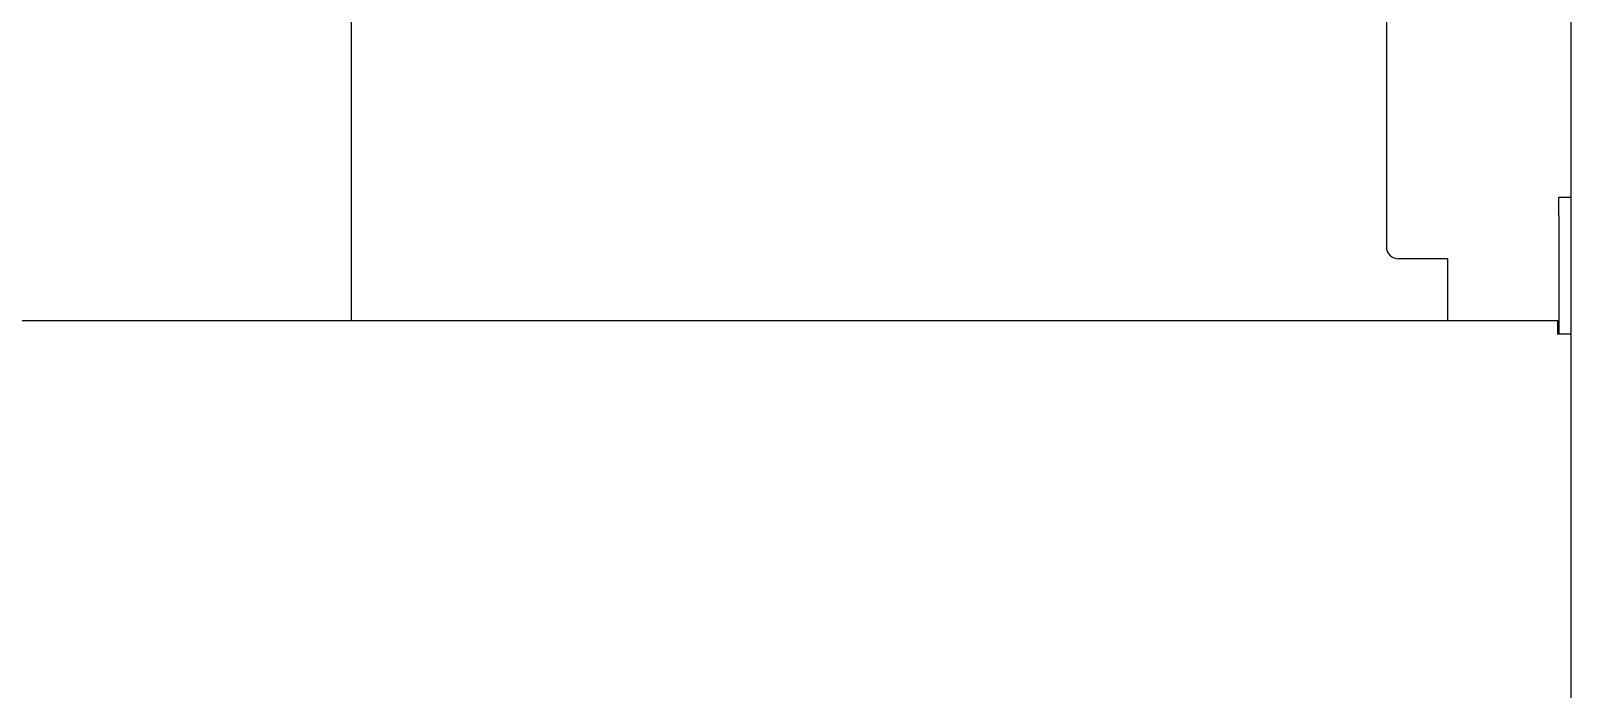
# Model space of a CAD drawing. Header units: inches. Extents: x 16559 to 58559, y 6500 to 36200.
# Drawn here: x 45790.3 to 46040.3, y 30729.4 to 30836.3 of the extents above; entities that cross this region are included whole.
import ezdxf

# ---------------------------------------------------------------- set-up
doc = ezdxf.new("R2010")
doc.units = ezdxf.units.IN
doc.header["$LTSCALE"] = 300
doc.layers.add('MACCHINA', color=40, linetype='Continuous')

# ---------------------------------------------------------------- blocks, each defined once
blk = doc.blocks.new('A$Ccd749461')
at = {"layer": 'MACCHINA'}
for p, q in [((-471.7, -232.8), (-471.7, 1712.8)), ((-669.7, 1703), (-669.7, 450)), ((-501.7, 609), (-501.7, 462)), ((-473.7, 470), (-471.7, 470)), ((-473.7, 467), (-473.7, 470)), ((-473.7, 467), (-473.7, 447.8)), ((-471.7, 447.8), (-471.7, 467)), ((-491.7, 460), (-499.7, 460)), ((-491.7, 450), (-491.7, 460)), ((-919.29, 450), (-473.9, 450)), ((-473.9, 450), (-473.9, 447.8)), ((-471.7, 447.8), (-473.9, 447.8)), ((-471.7, -212.8), (-471.7, 447.8))]:
    blk.add_line(p, q, dxfattribs=at)
blk.add_arc((-499.7, 462), 2, 180, 270, dxfattribs=at)

msp = doc.modelspace()

# ---------------------------------------------------------------- block references
at = {"layer": 'MACCHINA'}
msp.add_blockref('A$Ccd749461', (46511.967, 30339.28), dxfattribs=at)

doc.saveas('drawing.dxf')
